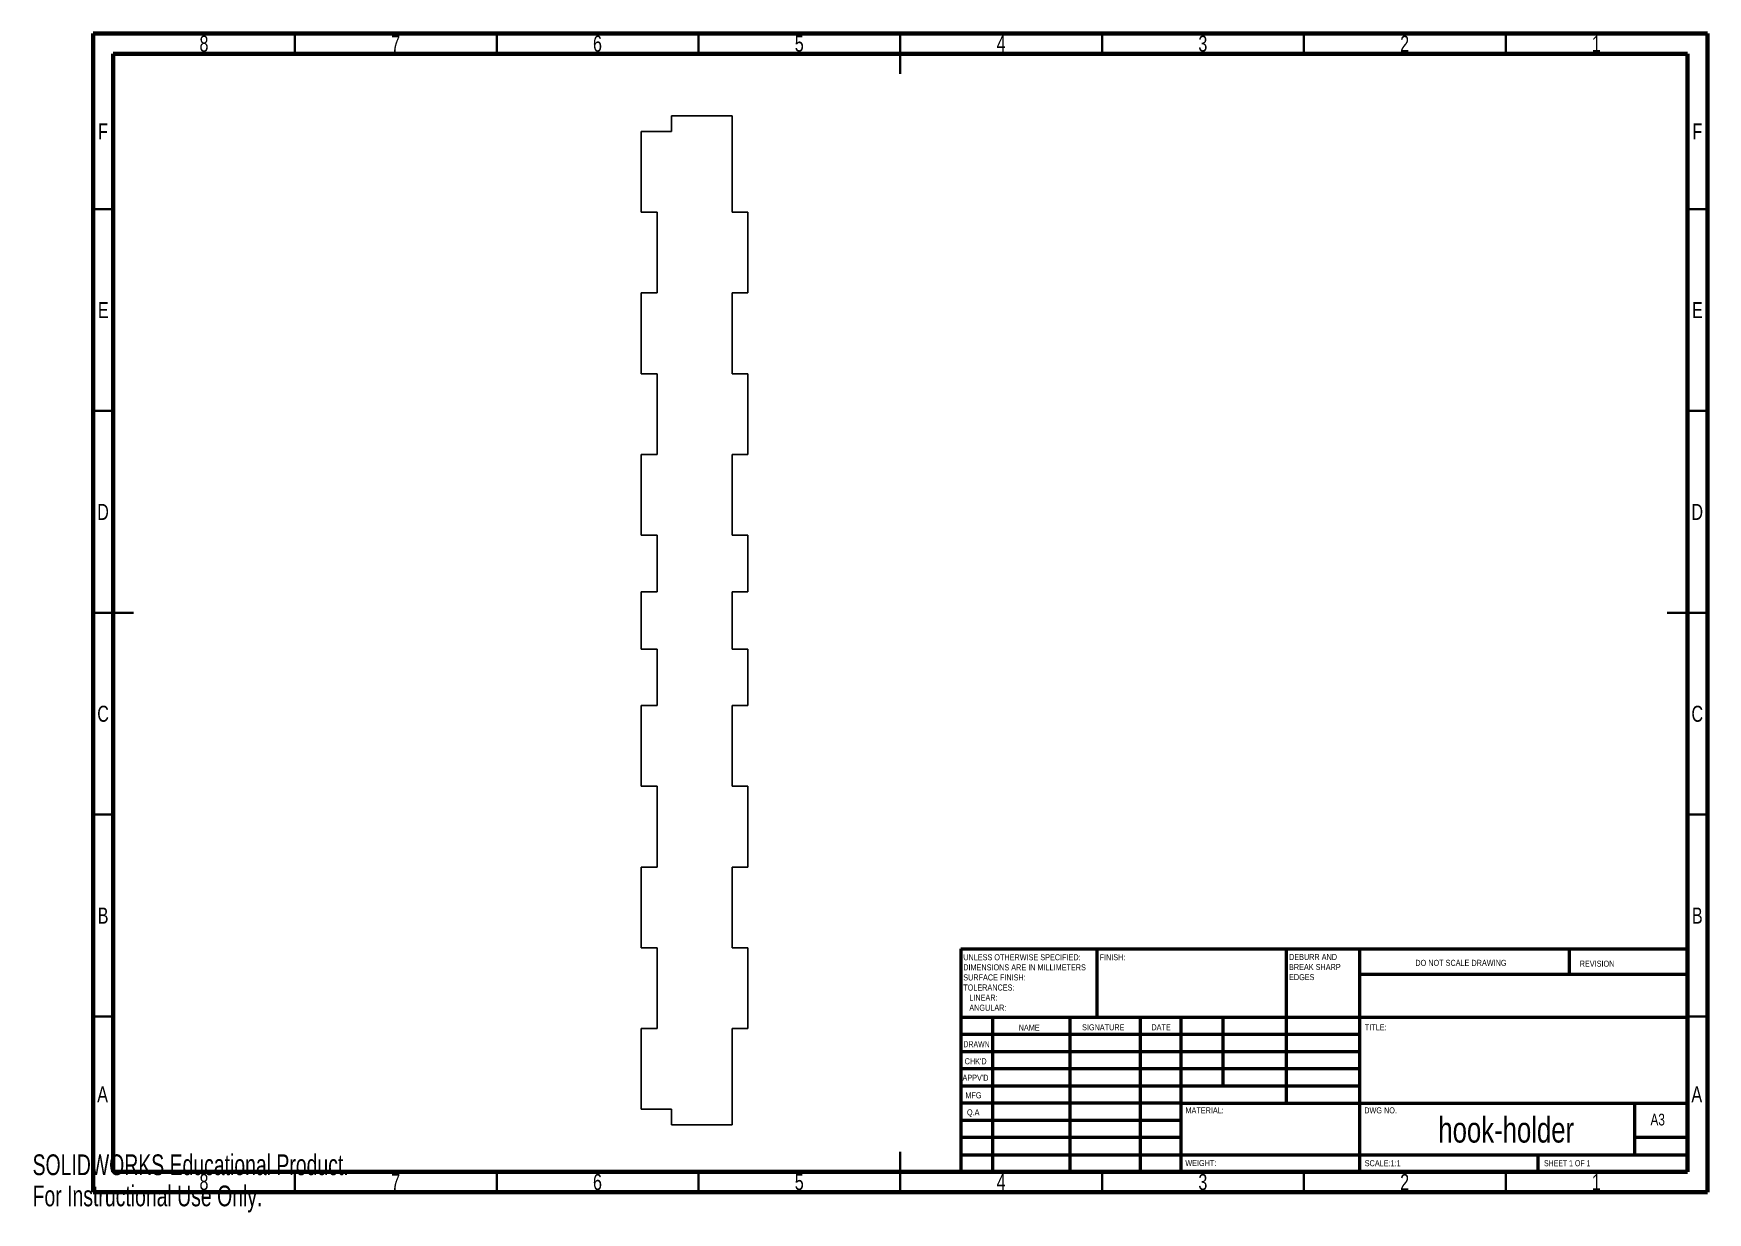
# Model space of a CAD drawing. Header units: millimetres. Extents: x 0 to 415, y 0 to 292.
import ezdxf

# ---------------------------------------------------------------- set-up
doc = ezdxf.new("R2010")
doc.units = ezdxf.units.MM
doc.styles.add('SLDTEXTSTYLE0', font='TXT', dxfattribs={"width": 0.75})
doc.styles.add('SLDTEXTSTYLE1', font='TXT', dxfattribs={"width": 0.686449})
doc.styles.add('SLDTEXTSTYLE2', font='TXT', dxfattribs={"width": 0.6875})
doc.styles.add('SLDTEXTSTYLE3', font='TXT', dxfattribs={"width": 0.7})

msp = doc.modelspace()

# ---------------------------------------------------------------- linework, layer by layer
at = {"color": 7, "linetype": 'Continuous', "lineweight": 70}
for p, q in [((15, 5), (15, 292)), ((15, 292), (415, 292)), ((415, 292), (415, 5)), ((20, 10), (20, 287)), ((20, 287), (410, 287)), ((410, 287), (410, 10)), ((410, 10), (20, 10)), ((415, 5), (15, 5))]:
    msp.add_line(p, q, dxfattribs=at)
at = {"color": 7, "linetype": 'Continuous', "lineweight": 35}
for p, q in [((65, 287), (65, 292)), ((115, 287), (115, 292)), ((165, 287), (165, 292)), ((215, 292), (215, 282)), ((215, 287), (215, 292)), ((265, 287), (265, 292)), ((315, 287), (315, 292)), ((365, 287), (365, 292)), ((20, 248.5), (15, 248.5)), ((410, 248.5), (415, 248.5)), ((20, 198.5), (15, 198.5)), ((410, 198.5), (415, 198.5)), ((15, 148.5), (25, 148.5)), ((20, 148.5), (15, 148.5)), ((415, 148.5), (405, 148.5)), ((410, 148.5), (415, 148.5)), ((20, 98.5), (15, 98.5)), ((410, 98.5), (415, 98.5)), ((20, 48.5), (15, 48.5)), ((410, 48.5), (415, 48.5)), ((215, 5), (215, 15)), ((65, 10), (65, 5)), ((115, 10), (115, 5)), ((165, 10), (165, 5)), ((215, 10), (215, 5)), ((265, 10), (265, 5)), ((315, 10), (315, 5)), ((365, 10), (365, 5))]:
    msp.add_line(p, q, dxfattribs=at)
at = {"color": 7, "linetype": 'Continuous', "lineweight": 25}
for p, q in [((158.31, 271.62), (158.31, 267.72)), ((173.31, 271.62), (158.31, 271.62)), ((173.31, 247.72), (173.31, 271.62)), ((150.81, 267.72), (150.81, 247.72)), ((158.31, 267.72), (150.81, 267.72)), ((150.81, 247.72), (154.71, 247.72)), ((154.71, 247.72), (154.71, 227.72)), ((177.21, 247.72), (173.31, 247.72)), ((177.21, 227.72), (177.21, 247.72)), ((150.81, 227.72), (150.81, 207.72)), ((154.71, 227.72), (150.81, 227.72)), ((173.31, 227.72), (177.21, 227.72)), ((173.31, 207.72), (173.31, 227.72)), ((150.81, 207.72), (154.71, 207.72)), ((154.71, 207.72), (154.71, 187.72)), ((177.21, 207.72), (173.31, 207.72)), ((177.21, 187.72), (177.21, 207.72)), ((150.81, 187.72), (150.81, 167.72)), ((154.71, 187.72), (150.81, 187.72)), ((173.31, 187.72), (177.21, 187.72)), ((173.31, 167.72), (173.31, 187.72)), ((150.81, 167.72), (154.71, 167.72)), ((154.71, 167.72), (154.71, 153.72)), ((177.21, 167.72), (173.31, 167.72)), ((177.21, 153.72), (177.21, 167.72)), ((150.81, 153.72), (150.81, 139.52)), ((154.71, 153.72), (150.81, 153.72)), ((173.31, 153.72), (177.21, 153.72)), ((173.31, 139.52), (173.31, 153.72)), ((150.81, 139.52), (154.71, 139.52)), ((154.71, 139.52), (154.71, 125.52)), ((177.21, 139.52), (173.31, 139.52)), ((177.21, 125.52), (177.21, 139.52)), ((150.81, 125.52), (150.81, 105.52)), ((154.71, 125.52), (150.81, 125.52)), ((173.31, 125.52), (177.21, 125.52)), ((173.31, 105.52), (173.31, 125.52)), ((150.81, 105.52), (154.71, 105.52)), ((154.71, 105.52), (154.71, 85.52)), ((177.21, 105.52), (173.31, 105.52)), ((177.21, 85.52), (177.21, 105.52)), ((150.81, 85.52), (150.81, 65.52)), ((154.71, 85.52), (150.81, 85.52)), ((173.31, 85.52), (177.21, 85.52)), ((173.31, 65.52), (173.31, 85.52)), ((150.81, 65.52), (154.71, 65.52)), ((154.71, 65.52), (154.71, 45.52)), ((177.21, 65.52), (173.31, 65.52)), ((177.21, 45.52), (177.21, 65.52)), ((150.81, 45.52), (150.81, 25.52)), ((154.71, 45.52), (150.81, 45.52)), ((173.31, 45.52), (177.21, 45.52)), ((173.31, 21.62), (173.31, 45.52)), ((150.81, 25.52), (158.31, 25.52)), ((158.31, 25.52), (158.31, 21.62)), ((158.31, 21.62), (173.31, 21.62))]:
    msp.add_line(p, q, dxfattribs=at)
at = {"color": 7, "linetype": 'Continuous', "lineweight": 50}
for p, q in [((230, 65.25), (410, 65.25)), ((230, 65.25), (230, 10)), ((263.8, 48.25), (263.8, 65.25)), ((310.6, 65.25), (310.6, 27)), ((328.8, 65.25), (328.8, 10)), ((380.8, 58.88), (380.8, 65.25)), ((410, 58.88), (328.8, 58.88)), ((410, 48.25), (230, 48.25)), ((237.8, 48.25), (237.8, 10)), ((256.99, 48.25), (256.99, 10)), ((274.4, 48.25), (274.4, 10)), ((284.6, 10), (284.6, 48.25)), ((295, 31.25), (295, 48.25)), ((328.8, 44), (230, 44)), ((328.8, 39.75), (230, 39.75)), ((328.8, 35.5), (230, 35.5)), ((328.8, 31.25), (230, 31.25)), ((284.6, 27), (230, 27)), ((284.6, 27), (410, 27)), ((397, 14.25), (397, 27)), ((284.6, 22.75), (230, 22.75)), ((284.6, 18.5), (230, 18.5)), ((410, 18.5), (397, 18.5)), ((230, 14.25), (410, 14.25)), ((373, 10), (373, 14.25))]:
    msp.add_line(p, q, dxfattribs=at)

# ---------------------------------------------------------------- texts
at = {"color": 7, "linetype": 'Continuous', "lineweight": 0}
for s, insert, char_height, attachment_point, style in [('8', (42.46, 291.47), 3.97, 2, 'SLDTEXTSTYLE0'), ('7', (89.96, 291.47), 3.97, 2, 'SLDTEXTSTYLE0'), ('6', (139.96, 291.47), 3.97, 2, 'SLDTEXTSTYLE0'), ('5', (189.96, 291.47), 3.97, 2, 'SLDTEXTSTYLE0'), ('4', (239.96, 291.47), 3.97, 2, 'SLDTEXTSTYLE0'), ('3', (289.96, 291.47), 3.97, 2, 'SLDTEXTSTYLE0'), ('2', (339.96, 291.47), 3.97, 2, 'SLDTEXTSTYLE0'), ('1', (387.46, 291.47), 3.97, 2, 'SLDTEXTSTYLE0'), ('F', (17.46, 269.72), 3.97, 2, 'SLDTEXTSTYLE0'), ('F', (412.46, 269.72), 3.97, 2, 'SLDTEXTSTYLE0'), ('E', (17.51, 225.47), 3.97, 2, 'SLDTEXTSTYLE0'), ('E', (412.51, 225.47), 3.97, 2, 'SLDTEXTSTYLE0'), ('D', (17.45, 175.47), 3.97, 2, 'SLDTEXTSTYLE0'), ('D', (412.45, 175.47), 3.97, 2, 'SLDTEXTSTYLE0'), ('C', (17.46, 125.47), 3.97, 2, 'SLDTEXTSTYLE0'), ('C', (412.46, 125.47), 3.97, 2, 'SLDTEXTSTYLE0'), ('B', (17.47, 75.47), 3.97, 2, 'SLDTEXTSTYLE0'), ('B', (412.47, 75.47), 3.97, 2, 'SLDTEXTSTYLE0'), ('UNLESS OTHERWISE SPECIFIED:^JDIMENSIONS ARE IN MILLIMETERS^JSURFACE FINISH:^JTOLERANCES:^J   LINEAR:^J   ANGULAR:', (230.59, 63.92), 1.5, 1, 'SLDTEXTSTYLE0'), ('FINISH:', (264.37, 63.92), 1.5, 1, 'SLDTEXTSTYLE0'), ('DEBURR AND ^JBREAK SHARP ^JEDGES', (311.31, 64), 1.5, 1, 'SLDTEXTSTYLE0'), ('DO NOT SCALE DRAWING', (342.61, 62.53), 1.5, 1, 'SLDTEXTSTYLE0'), ('REVISION', (383.33, 62.33), 1.5, 1, 'SLDTEXTSTYLE0'), ('NAME', (244.32, 46.5), 1.5, 1, 'SLDTEXTSTYLE0'), ('SIGNATURE', (260.03, 46.56), 1.5, 1, 'SLDTEXTSTYLE0'), ('DATE', (277.21, 46.58), 1.5, 1, 'SLDTEXTSTYLE0'), ('TITLE:', (330.09, 46.58), 1.5, 1, 'SLDTEXTSTYLE0'), ('DRAWN', (230.64, 42.38), 1.5, 1, 'SLDTEXTSTYLE1'), ("CHK'D", (230.94, 38.16), 1.5, 1, 'SLDTEXTSTYLE0'), ("APPV'D", (230.4, 34.07), 1.5, 1, 'SLDTEXTSTYLE0'), ('A', (17.34, 31.22), 3.97, 2, 'SLDTEXTSTYLE0'), ('MFG', (231.12, 29.72), 1.5, 1, 'SLDTEXTSTYLE0'), ('A', (412.34, 31.22), 3.97, 2, 'SLDTEXTSTYLE0'), ('Q.A', (231.51, 25.5), 1.5, 1, 'SLDTEXTSTYLE0'), ('MATERIAL:', (285.65, 25.99), 1.5, 1, 'SLDTEXTSTYLE0'), ('DWG NO.', (329.95, 25.99), 1.5, 1, 'SLDTEXTSTYLE0'), ('hook-holder', (365.13, 23.61), 6.35, 2, 'SLDTEXTSTYLE0'), ('A3', (400.87, 24.41), 2.91, 1, 'SLDTEXTSTYLE0'), ('WEIGHT:', (285.62, 12.95), 1.499, 1, 'SLDTEXTSTYLE0'), ('SCALE:1:1', (330.07, 12.9), 1.5, 1, 'SLDTEXTSTYLE0'), ('SHEET 1 OF 1', (374.48, 12.9), 1.5, 1, 'SLDTEXTSTYLE2'), ('8', (42.46, 9.47), 3.97, 2, 'SLDTEXTSTYLE0'), ('7', (89.96, 9.47), 3.97, 2, 'SLDTEXTSTYLE0'), ('6', (139.96, 9.47), 3.97, 2, 'SLDTEXTSTYLE0'), ('5', (189.96, 9.47), 3.97, 2, 'SLDTEXTSTYLE0'), ('4', (239.96, 9.47), 3.97, 2, 'SLDTEXTSTYLE0'), ('3', (289.96, 9.47), 3.97, 2, 'SLDTEXTSTYLE0'), ('2', (339.96, 9.47), 3.97, 2, 'SLDTEXTSTYLE0'), ('1', (387.46, 9.47), 3.97, 2, 'SLDTEXTSTYLE0')]:
    msp.add_mtext(s, dxfattribs=dict(at, insert=insert, char_height=char_height, attachment_point=attachment_point, style=style))
at = {"color": 7, "linetype": 'Continuous', "char_height": 5.1381, "attachment_point": 1, "style": 'SLDTEXTSTYLE3'}
for s, insert in [('SOLIDWORKS Educational Product.', (0, 14.33)), ('For Instructional Use Only.', (0, 6.62))]:
    msp.add_mtext(s, dxfattribs=dict(at, insert=insert))

doc.saveas('drawing.dxf')
